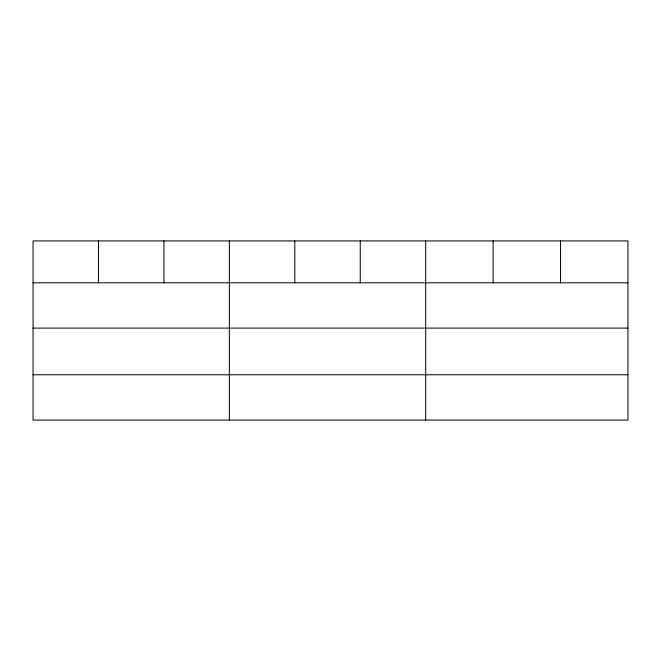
<?xml version="1.0" encoding="UTF-8"?>
<svg xmlns="http://www.w3.org/2000/svg" width="661" height="661" viewBox="0 0 661 661"><rect width="100%" height="100%" fill="white"/><g stroke="black" fill="none" stroke-linecap="round" stroke-linejoin="round"><path stroke-width="0.99" d="M627.95 328.104L627.95 240.926L33.05 240.926L33.05 420.074L627.95 420.074L627.95 328.104L33.05 328.104M33.05 282.801L627.95 282.801M33.05 374.779L627.95 374.779M560.528 240.926L560.528 282.801M493.106 240.926L493.106 282.801M425.684 240.926L425.684 420.074M360.245 240.926L360.245 282.801M294.806 240.926L294.806 282.801M229.367 240.926L229.367 420.074M163.928 240.926L163.928 282.801M98.489 240.926L98.489 282.801"/></g></svg>
